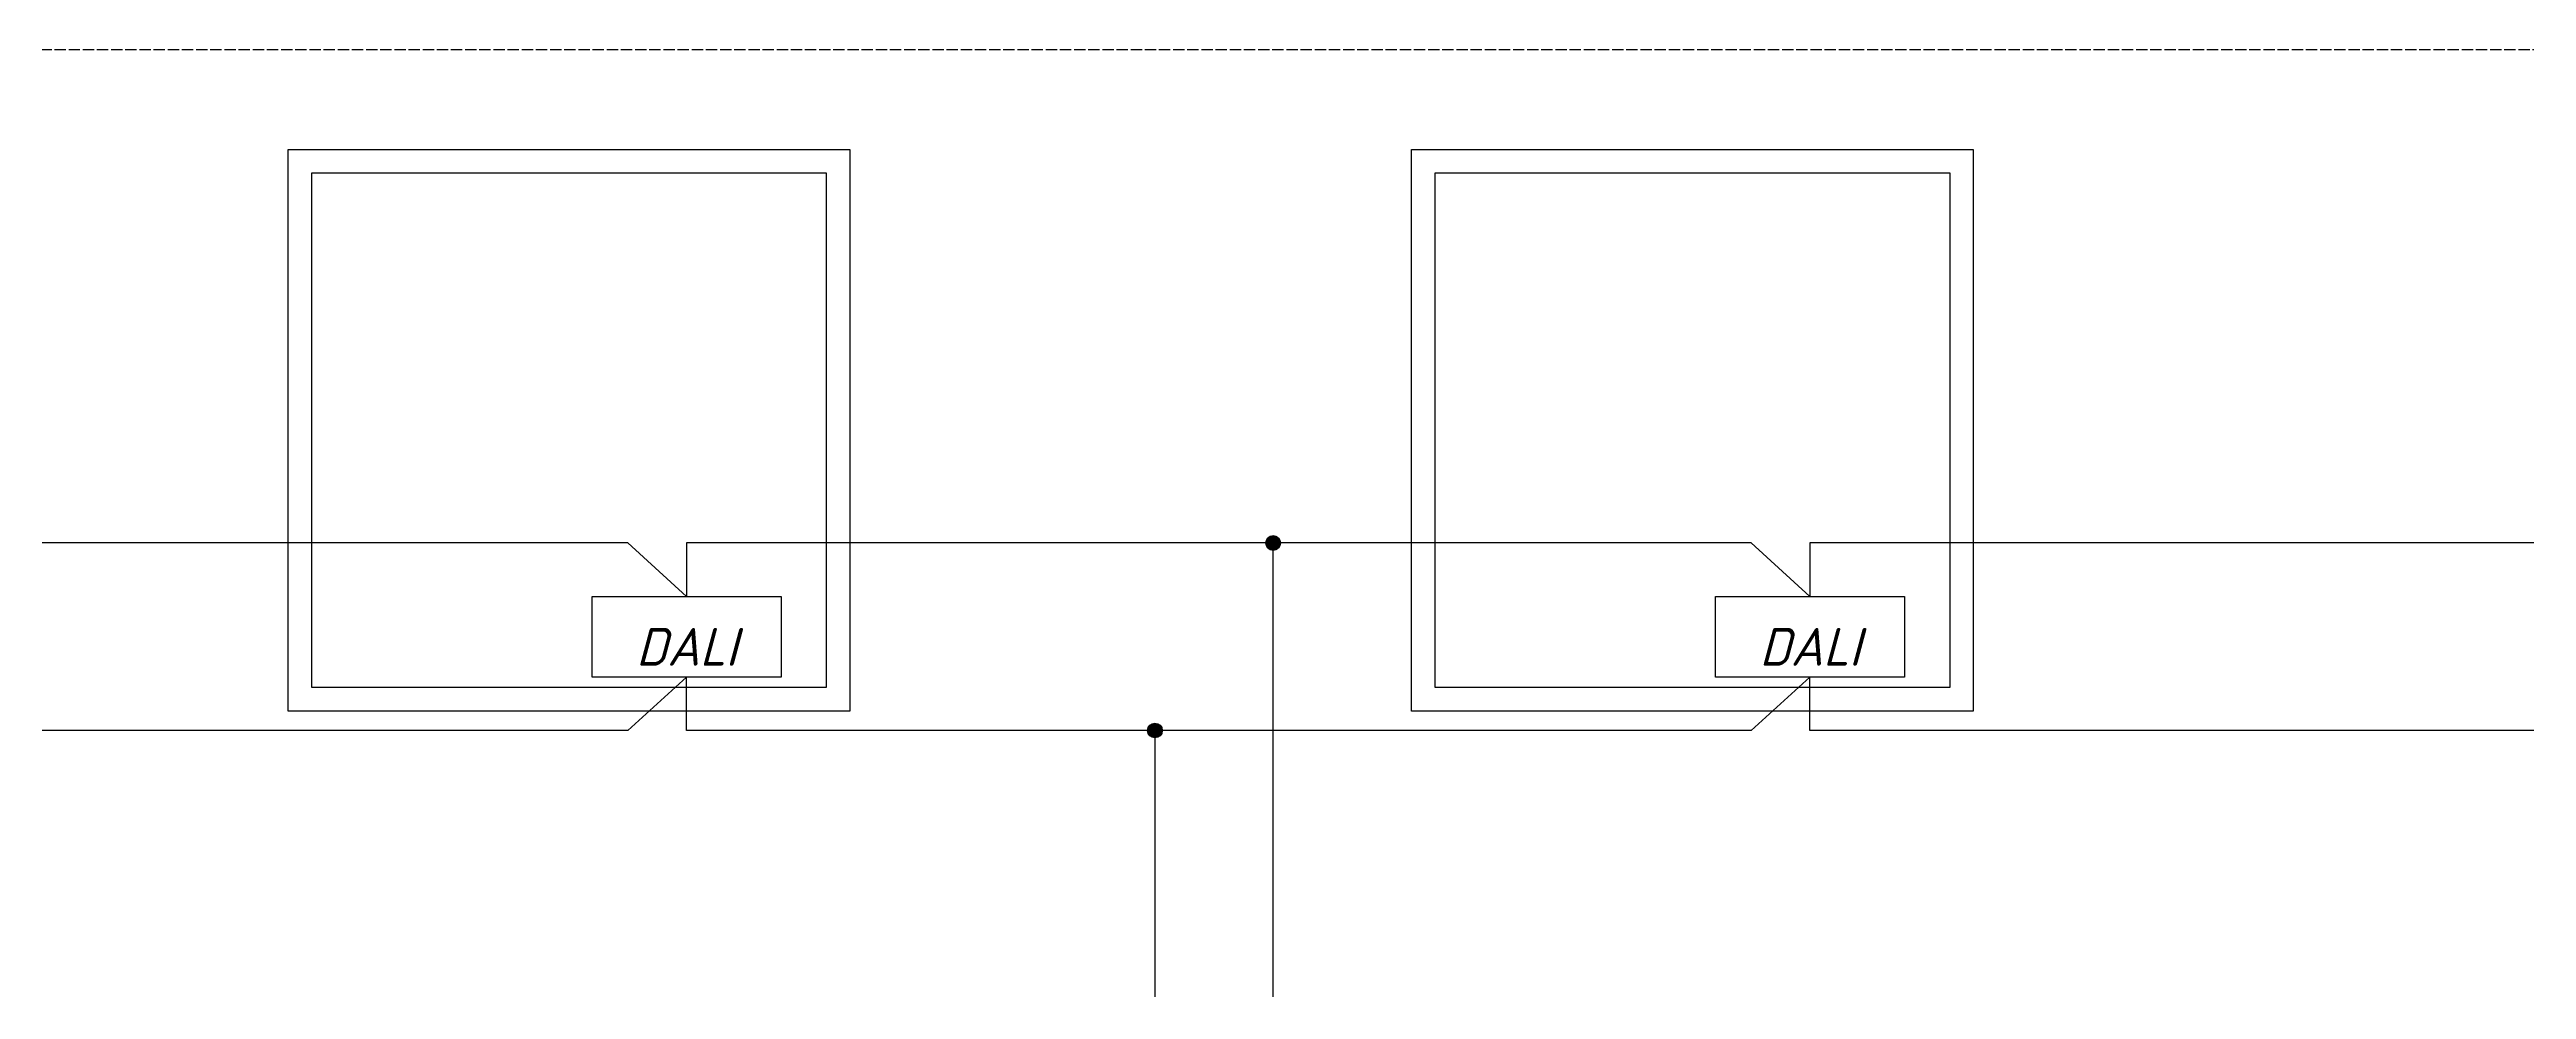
# Model space of a CAD drawing. Header units: millimetres. Extents: x -4896 to 62463, y -11301 to 6998.
# Drawn here: x 3140 to 5763, y 407 to 1403 of the extents above; entities that cross this region are included whole.
import ezdxf

# ---------------------------------------------------------------- set-up
doc = ezdxf.new("R2010")
doc.units = ezdxf.units.MM
doc.linetypes.add('ACAD_ISO02W100', pattern=[15, 12, -3])
doc.layers.add('Рамка', color=250, linetype='Continuous')
doc.styles.add('Мой новый', font='isocpeur.ttf', dxfattribs={"width": 0.955, "oblique": 15})

# ---------------------------------------------------------------- blocks, each defined once
blk = doc.blocks.new('DALI_драйвер светильника')
at = {"layer": 'Рамка', "color": 3}
blk.add_lwpolyline([(-100.2, 42.7), (100.2, 42.7), (100.2, -42.7), (-100.2, -42.7)], close=True, dxfattribs=at)
at = {"layer": 'Рамка', "color": 3, "insert": (-100.2, 42.7), "char_height": 4, "width": 200.467, "attachment_point": 1, "style": 'Мой новый'}
blk.add_mtext('\\pxqc;\\P\\P\\P\\P\\P{\\H10x;DALI}', dxfattribs=at)

msp = doc.modelspace()

# ---------------------------------------------------------------- hatches: boundary and pattern name
at = {"layer": 'Рамка'}
h = msp.add_hatch(color=3, dxfattribs=at)
h.dxf.hatch_style = 1
h.paths.add_polyline_path([(4443.6, 880.3), (4427.9, 880.3, -1)])
h.paths.add_polyline_path([(4435.7, 880.3), (4443.6, 880.3, -0.414214), (4435.7, 872.5)])
h.paths.add_polyline_path([(4427.9, 880.3), (4435.7, 880.3), (4435.7, 872.5, -0.414214)])
h = msp.add_hatch(color=1, dxfattribs=at)
h.dxf.hatch_style = 1
h.paths.add_polyline_path([(4302.7, 681.7), (4318.3, 681.7, 1)])
h.paths.add_polyline_path([(4310.5, 681.7), (4302.7, 681.7, 0.414214), (4310.5, 673.9)])
h.paths.add_polyline_path([(4318.3, 681.7), (4310.5, 681.7), (4310.5, 673.9, 0.414214)])

# ---------------------------------------------------------------- linework, layer by layer
at = {"layer": 'Рамка', "color": 1}
msp.add_line((4310.5, 681.7), (4310.5, 165.5), dxfattribs=at)
at = {"layer": 'Рамка', "color": 5, "linetype": 'ACAD_ISO02W100'}
msp.add_lwpolyline([(774.8, 1402.9), (7811.6, 1402.9), (7811.6, -962.8), (774.8, -962.8)], close=True, dxfattribs=at)
at = {"layer": 'Рамка'}
for points in [[(3392.4, 1297.2), (3987.4, 1297.2), (3987.4, 702.2), (3392.4, 702.2)], [(4582.4, 1297.2), (5177.4, 1297.2), (5177.4, 702.2), (4582.4, 702.2)], [(3417.4, 1272.2), (3962.4, 1272.2), (3962.4, 727.2), (3417.4, 727.2)], [(4607.4, 1272.2), (5152.4, 1272.2), (5152.4, 727.2), (4607.4, 727.2)]]:
    msp.add_lwpolyline(points, close=True, dxfattribs=at)
at = {"layer": 'Рамка', "color": 3}
for points in [[(3814.4, 823.7), (3752.2, 880.3), (2624.4, 880.3), (2624.4, 823.7)], [(5004.4, 823.7), (4942.2, 880.3), (3814.4, 880.3), (3814.4, 823.7)], [(4435.7, -540.4), (4435.7, -540.4), (4435.7, 880.3)], [(6194.4, 823.7), (6132.2, 880.3), (5004.4, 880.3), (5004.4, 823.7)]]:
    msp.add_lwpolyline(points, dxfattribs=at)
at = {"layer": 'Рамка', "color": 1}
for points in [[(3814.4, 738.3), (3752.2, 681.7), (2624.4, 681.7), (2624.4, 738.3)], [(5004.4, 738.3), (4942.2, 681.7), (3814.4, 681.7), (3814.4, 738.3)], [(6194.4, 738.3), (6132.2, 681.7), (5004.4, 681.7), (5004.4, 738.3)]]:
    msp.add_lwpolyline(points, dxfattribs=at)
at = {"layer": 'Рамка', "color": 3}
msp.add_circle((4435.7, 880.3), 7.81, dxfattribs=at)
at = {"layer": 'Рамка', "color": 1}
msp.add_circle((4310.5, 681.7), 7.81, dxfattribs=at)

# ---------------------------------------------------------------- block references
at = {"layer": 'Рамка'}
for p in [(3814.4, 781), (5004.4, 781)]:
    msp.add_blockref('DALI_драйвер светильника', p, dxfattribs=at)

doc.saveas('drawing.dxf')
